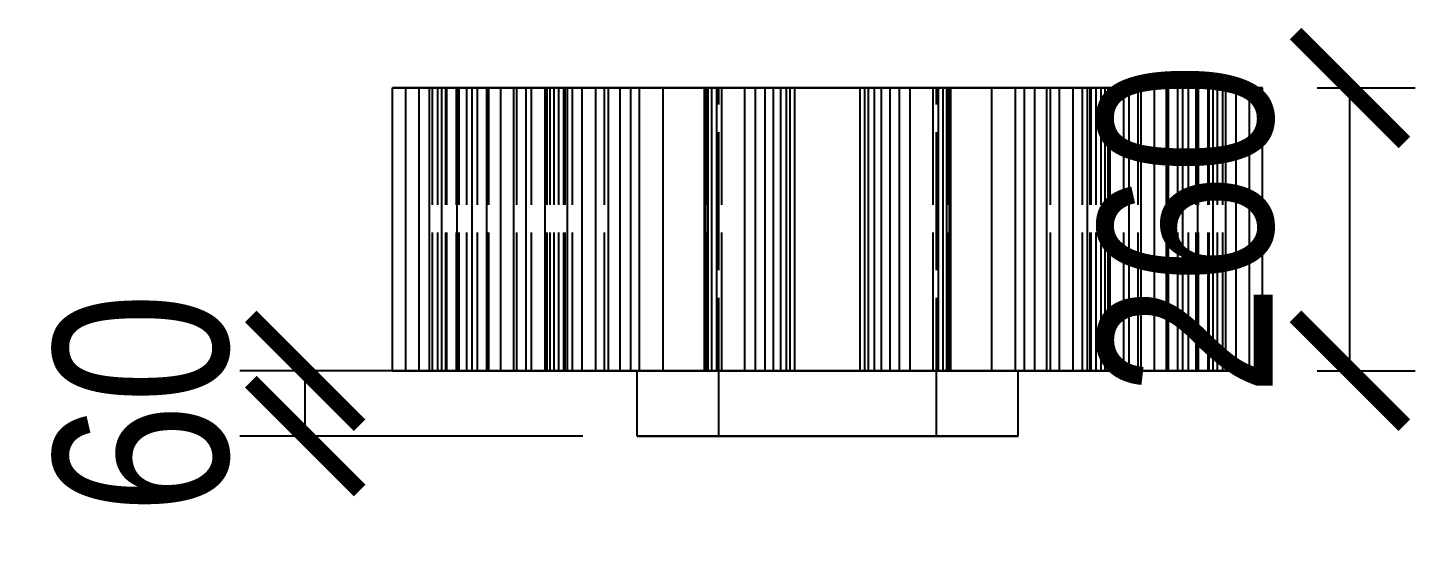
# Model space of a CAD drawing. Header units: millimetres. Extents: x -7.3 to 92.3, y -26.2 to 29.7.
# Drawn here: x -7.35 to 5.4, y 25.02 to 29.68 of the extents above; entities that cross this region are included whole.
import ezdxf

# ---------------------------------------------------------------- set-up
doc = ezdxf.new("R2010")
doc.units = ezdxf.units.MM
doc.linetypes.add('DASHED', pattern=[1.524, 1.27, -0.254])
for name, color, linetype in [('DIMS', 3, 'CONTINUOUS'), ('HIDDEN', 8, 'DASHED'), ('VISIBLE', 7, 'CONTINUOUS')]:
    doc.layers.add(name, color=color, linetype=linetype)
doc.styles.add('OpenSansCondensed-Light', font='OpenSansCondensed-Light.ttf')
doc.dimstyles.new('EZDXF', dxfattribs={"dimtxt": 0.25, "dimasz": 0.175, "dimexe": 0.375, "dimexo": 0.125, "dimgap": 0.1, "dimtad": 1, "dimlfac": 100, "dimzin": 12, "dimdsep": 46, "dimtxsty": 'OpenSansCondensed-Light', "dimblk": 'ARCHTICK', "dimcen": 2.5, "dimazin": 3, "dimtfac": 0.5, "dimtmove": 2, "dimatfit": 3})

# ---------------------------------------------------------------- blocks, each defined once
blk = doc.blocks.new('_ARCHTICK')
at = {"color": 0, "linetype": 'BYBLOCK', "const_width": 0.15}
blk.add_lwpolyline([(-0.5, -0.5), (0.5, 0.5)], dxfattribs=at)

msp = doc.modelspace()

# ---------------------------------------------------------------- linework, layer by layer
at = {"layer": 'HIDDEN'}
for points in [[(-3.99779, 29.12713), (-3.87602, 29.12713)], [(-3.99779, 26.52713), (-3.99779, 29.12713)], [(-3.87602, 29.12713), (-3.75338, 29.12713)], [(-3.87602, 26.52713), (-3.87602, 29.12713)], [(-3.75338, 29.12713), (-3.63037, 29.12713)], [(-3.75338, 26.52713), (-3.75338, 29.12713)], [(-3.65955, 29.12713), (-3.54422, 29.12713)], [(-3.58151, 29.12713), (-3.65955, 29.12713)], [(-3.65955, 29.12713), (-3.58151, 29.12713)], [(-3.63037, 29.12713), (-3.65955, 29.12713)], [(-3.65955, 26.52713), (-3.65955, 29.12713)], [(-3.63037, 29.12713), (-3.50752, 29.12713)], [(-3.50752, 29.12713), (-3.63037, 29.12713)], [(-3.63037, 26.52713), (-3.63037, 29.12713)], [(-3.63037, 26.52713), (-3.63037, 29.12713)], [(-3.49819, 29.12713), (-3.58151, 29.12713)], [(-3.58151, 29.12713), (-3.49819, 29.12713)], [(-3.58151, 26.52713), (-3.58151, 29.12713)], [(-3.58151, 26.52713), (-3.58151, 29.12713)], [(-3.54422, 29.12713), (-3.40284, 29.12713)], [(-3.54422, 26.52713), (-3.54422, 29.12713)], [(-3.50752, 29.12713), (-3.38547, 29.12713)], [(-3.38547, 29.12713), (-3.50752, 29.12713)], [(-3.50752, 26.52713), (-3.50752, 29.12713)], [(-3.50752, 26.52713), (-3.50752, 29.12713)], [(-3.40978, 29.12713), (-3.49819, 29.12713)], [(-3.49819, 29.12713), (-3.40978, 29.12713)], [(-3.49819, 26.52713), (-3.49819, 29.12713)], [(-3.49819, 26.52713), (-3.49819, 29.12713)], [(-3.31638, 29.12713), (-3.40978, 29.12713)], [(-3.40978, 29.12713), (-3.31638, 29.12713)], [(-3.40978, 26.52713), (-3.40978, 29.12713)], [(-3.40978, 26.52713), (-3.40978, 29.12713)], [(-3.40284, 29.12713), (-3.26518, 29.12713)], [(-3.40284, 26.52713), (-3.40284, 29.12713)], [(-3.38547, 29.12713), (-3.26529, 29.12713)], [(-3.26529, 29.12713), (-3.38547, 29.12713)], [(-3.38547, 26.52713), (-3.38547, 29.12713)], [(-3.38547, 26.52713), (-3.38547, 29.12713)], [(-3.21781, 29.12713), (-3.31638, 29.12713)], [(-3.31638, 29.12713), (-3.21781, 29.12713)], [(-3.31638, 26.52713), (-3.31638, 29.12713)], [(-3.31638, 26.52713), (-3.31638, 29.12713)], [(-3.26529, 29.12713), (-2.85434, 29.12713)], [(-2.85434, 29.12713), (-3.26529, 29.12713)], [(-3.26529, 26.52713), (-3.26529, 29.12713)], [(-3.26529, 26.52713), (-3.26529, 29.12713)], [(-3.26518, 29.12713), (-3.13192, 29.12713)], [(-3.26518, 26.52713), (-3.26518, 29.12713)], [(-3.1127, 29.12713), (-3.21781, 29.12713)], [(-3.21781, 29.12713), (-3.1127, 29.12713)], [(-3.21781, 26.52713), (-3.21781, 29.12713)], [(-3.21781, 26.52713), (-3.21781, 29.12713)], [(-3.13192, 29.12713), (-3.00396, 29.12713)], [(-3.13192, 26.52713), (-3.13192, 29.12713)], [(-2.72095, 29.12713), (-3.1127, 29.12713)], [(-3.1127, 29.12713), (-2.72095, 29.12713)], [(-3.1127, 26.52713), (-3.1127, 29.12713)], [(-3.1127, 26.52713), (-3.1127, 29.12713)], [(-3.00396, 29.12713), (-2.88259, 29.12713)], [(-3.00396, 26.52713), (-3.00396, 29.12713)], [(-2.88259, 29.12713), (-2.77115, 29.12713)], [(-2.88259, 26.52713), (-2.88259, 29.12713)], [(-2.85434, 29.12713), (-2.72095, 29.12713)], [(-2.72095, 29.12713), (-2.85434, 29.12713)], [(-2.85434, 26.52713), (-2.85434, 29.12713)], [(-2.85434, 26.52713), (-2.85434, 29.12713)], [(-2.77115, 29.12713), (-2.42239, 29.12713)], [(-2.77115, 26.52713), (-2.77115, 29.12713)], [(-2.72095, 26.52713), (-2.72095, 29.12713)], [(-2.72095, 26.52713), (-2.72095, 29.12713)], [(-2.59649, 29.12713), (-2.38868, 29.12713)], [(-2.57764, 29.12713), (-2.59649, 29.12713)], [(-2.59649, 29.12713), (-2.57764, 29.12713)], [(-2.42239, 29.12713), (-2.59649, 29.12713)], [(-2.59649, 26.52713), (-2.59649, 29.12713)], [(-2.55013, 29.12713), (-2.57764, 29.12713)], [(-2.57764, 29.12713), (-2.55013, 29.12713)], [(-2.57764, 26.52713), (-2.57764, 29.12713)], [(-2.57764, 26.52713), (-2.57764, 29.12713)], [(-2.51383, 29.12713), (-2.55013, 29.12713)], [(-2.55013, 29.12713), (-2.51383, 29.12713)], [(-2.55013, 26.52713), (-2.55013, 29.12713)], [(-2.55013, 26.52713), (-2.55013, 29.12713)], [(-2.46838, 29.12713), (-2.51383, 29.12713)], [(-2.51383, 29.12713), (-2.46838, 29.12713)], [(-2.51383, 26.52713), (-2.51383, 29.12713)], [(-2.51383, 26.52713), (-2.51383, 29.12713)], [(-2.41283, 29.12713), (-2.46838, 29.12713)], [(-2.46838, 29.12713), (-2.41283, 29.12713)], [(-2.46838, 26.52713), (-2.46838, 29.12713)], [(-2.46838, 26.52713), (-2.46838, 29.12713)], [(-2.42239, 29.12713), (-2.04865, 29.12713)], [(-2.04865, 29.12713), (-2.42239, 29.12713)], [(-2.42239, 26.52713), (-2.42239, 29.12713)], [(-2.42239, 26.52713), (-2.42239, 29.12713)], [(-2.3436, 29.12713), (-2.41283, 29.12713)], [(-2.41283, 29.12713), (-2.3436, 29.12713)], [(-2.41283, 26.52713), (-2.41283, 29.12713)], [(-2.41283, 26.52713), (-2.41283, 29.12713)], [(-2.38868, 29.12713), (-2.25568, 29.12713)], [(-2.38868, 26.52713), (-2.38868, 29.12713)], [(-2.04865, 29.12713), (-2.3436, 29.12713)], [(-2.3436, 29.12713), (-2.04865, 29.12713)], [(-2.3436, 26.52713), (-2.3436, 29.12713)], [(-2.3436, 26.52713), (-2.3436, 29.12713)], [(-2.25568, 29.12713), (-2.13026, 29.12713)], [(-2.25568, 26.52713), (-2.25568, 29.12713)], [(-2.13026, 29.12713), (-2.01316, 29.12713)], [(-2.13026, 26.52713), (-2.13026, 29.12713)], [(-2.04865, 26.52713), (-2.04865, 29.12713)], [(-2.04865, 26.52713), (-2.04865, 29.12713)], [(-2.01316, 29.12713), (-1.90543, 29.12713)], [(-2.01316, 26.52713), (-2.01316, 29.12713)], [(-1.90543, 29.12713), (-1.80878, 29.12713)], [(-1.90543, 26.52713), (-1.90543, 29.12713)], [(-1.80878, 29.12713), (-1.72815, 29.12713)], [(-1.80878, 26.52713), (-1.80878, 29.12713)], [(-1.72815, 29.12713), (-1.51065, 29.12713)], [(-1.72815, 26.52713), (-1.72815, 29.12713)], [(-1.51065, 29.12713), (-0.97059, 29.12713)], [(-1.51065, 26.52713), (-1.51065, 29.12713)], [(-1.13149, 29.12713), (-1.12, 29.12713)], [(-1.12995, 29.12713), (-1.13149, 29.12713)], [(-1.13149, 29.12713), (-1.12995, 29.12713)], [(-0.97059, 29.12713), (-1.13149, 29.12713)], [(-1.13149, 26.52713), (-1.13149, 29.12713)], [(-1.11032, 29.12713), (-1.12995, 29.12713)], [(-1.12995, 29.12713), (-1.11032, 29.12713)], [(-1.12995, 26.52713), (-1.12995, 29.12713)], [(-1.12995, 26.52713), (-1.12995, 29.12713)], [(-1.12, 29.12713), (-1.09699, 29.12713)], [(-1.12, 26.52713), (-1.12, 29.12713)], [(-0.97059, 29.12713), (-1.11032, 29.12713)], [(-1.11032, 29.12713), (-0.97059, 29.12713)], [(-1.11032, 26.52713), (-1.11032, 29.12713)], [(-1.11032, 26.52713), (-1.11032, 29.12713)], [(-1.09699, 29.12713), (-1.06323, 29.12713)], [(-1.09699, 26.52713), (-1.09699, 29.12713)], [(-1.06323, 29.12713), (-1.01916, 29.12713)], [(-1.06323, 26.52713), (-1.06323, 29.12713)], [(-1.01916, 29.12713), (-0.76003, 29.12713)], [(-1.01916, 26.52713), (-1.01916, 29.12713)], [(1, 29.12713), (0.96825, 29.12713), (0.93651, 29.12713), (0.90476, 29.12713), (0.87302, 29.12713), (0.84127, 29.12713), (0.80952, 29.12713), (0.77778, 29.12713), (0.74603, 29.12713), (0.71429, 29.12713), (0.68254, 29.12713), (0.65079, 29.12713), (0.61905, 29.12713), (0.5873, 29.12713), (0.55556, 29.12713), (0.52381, 29.12713), (0.49206, 29.12713), (0.46032, 29.12713), (0.42857, 29.12713), (0.39683, 29.12713), (0.36508, 29.12713), (0.33333, 29.12713), (0.30159, 29.12713), (0.26984, 29.12713), (0.2381, 29.12713), (0.20635, 29.12713), (0.1746, 29.12713), (0.14286, 29.12713), (0.11111, 29.12713), (0.07937, 29.12713), (0.04762, 29.12713), (0.01587, 29.12713), (-0.01587, 29.12713), (-0.04762, 29.12713), (-0.07937, 29.12713), (-0.11111, 29.12713), (-0.14286, 29.12713), (-0.1746, 29.12713), (-0.20635, 29.12713), (-0.2381, 29.12713), (-0.26984, 29.12713), (-0.30159, 29.12713), (-0.33333, 29.12713), (-0.36508, 29.12713), (-0.39683, 29.12713), (-0.42857, 29.12713), (-0.46032, 29.12713), (-0.49206, 29.12713), (-0.52381, 29.12713), (-0.55556, 29.12713), (-0.5873, 29.12713), (-0.61905, 29.12713), (-0.65079, 29.12713), (-0.68254, 29.12713), (-0.71429, 29.12713), (-0.74603, 29.12713), (-0.77778, 29.12713), (-0.80952, 29.12713), (-0.84127, 29.12713), (-0.87302, 29.12713), (-0.90476, 29.12713), (-0.93651, 29.12713), (-0.96825, 29.12713), (-1, 29.12713)], [(-1, 29.12713), (-0.96825, 29.12713), (-0.93651, 29.12713), (-0.90476, 29.12713), (-0.87302, 29.12713), (-0.84127, 29.12713), (-0.80952, 29.12713), (-0.77778, 29.12713), (-0.74603, 29.12713), (-0.71429, 29.12713), (-0.68254, 29.12713), (-0.65079, 29.12713), (-0.61905, 29.12713), (-0.5873, 29.12713), (-0.55556, 29.12713), (-0.52381, 29.12713), (-0.49206, 29.12713), (-0.46032, 29.12713), (-0.42857, 29.12713), (-0.39683, 29.12713), (-0.36508, 29.12713), (-0.33333, 29.12713), (-0.30159, 29.12713), (-0.26984, 29.12713), (-0.2381, 29.12713), (-0.20635, 29.12713), (-0.1746, 29.12713), (-0.14286, 29.12713), (-0.11111, 29.12713), (-0.07937, 29.12713), (-0.04762, 29.12713), (-0.01587, 29.12713), (0.01587, 29.12713), (0.04762, 29.12713), (0.07937, 29.12713), (0.11111, 29.12713), (0.14286, 29.12713), (0.1746, 29.12713), (0.20635, 29.12713), (0.2381, 29.12713), (0.26984, 29.12713), (0.30159, 29.12713), (0.33333, 29.12713), (0.36508, 29.12713), (0.39683, 29.12713), (0.42857, 29.12713), (0.46032, 29.12713), (0.49206, 29.12713), (0.52381, 29.12713), (0.55556, 29.12713), (0.5873, 29.12713), (0.61905, 29.12713), (0.65079, 29.12713), (0.68254, 29.12713), (0.71429, 29.12713), (0.74603, 29.12713), (0.77778, 29.12713), (0.80952, 29.12713), (0.84127, 29.12713), (0.87302, 29.12713), (0.90476, 29.12713), (0.93651, 29.12713), (0.96825, 29.12713), (1, 29.12713)], [(-1, 25.92713), (-1, 29.12713)], [(-0.97059, 26.52713), (-0.97059, 29.12713)], [(-0.97059, 26.52713), (-0.97059, 29.12713)], [(-0.76003, 29.12713), (-0.66176, 29.12713)], [(-0.76003, 26.52713), (-0.76003, 29.12713)], [(-0.66176, 29.12713), (-0.57342, 29.12713)], [(-0.66176, 26.52713), (-0.66176, 29.12713)], [(-0.57342, 29.12713), (-0.49567, 29.12713)], [(-0.57342, 26.52713), (-0.57342, 29.12713)], [(-0.49567, 29.12713), (-0.4295, 29.12713)], [(-0.49567, 26.52713), (-0.49567, 29.12713)], [(-0.4295, 29.12713), (-0.37672, 29.12713)], [(-0.4295, 26.52713), (-0.4295, 29.12713)], [(-0.37672, 29.12713), (-0.34287, 29.12713)], [(-0.37672, 26.52713), (-0.37672, 29.12713)], [(-0.34287, 29.12713), (-0.29971, 29.12713)], [(-0.34287, 26.52713), (-0.34287, 29.12713)], [(-0.29971, 29.12713), (0.29971, 29.12713)], [(-0.29971, 26.52713), (-0.29971, 29.12713)], [(0.29971, 29.12713), (0.34287, 29.12713)], [(0.29971, 26.52713), (0.29971, 29.12713)], [(0.34287, 29.12713), (0.37672, 29.12713)], [(0.34287, 26.52713), (0.34287, 29.12713)], [(0.37672, 29.12713), (0.4295, 29.12713)], [(0.37672, 26.52713), (0.37672, 29.12713)], [(0.4295, 29.12713), (0.49567, 29.12713)], [(0.4295, 26.52713), (0.4295, 29.12713)], [(0.49567, 29.12713), (0.57342, 29.12713)], [(0.49567, 26.52713), (0.49567, 29.12713)], [(0.57342, 29.12713), (0.66176, 29.12713)], [(0.57342, 26.52713), (0.57342, 29.12713)], [(0.66176, 29.12713), (0.76003, 29.12713)], [(0.66176, 26.52713), (0.66176, 29.12713)], [(0.76003, 29.12713), (1.01916, 29.12713)], [(0.76003, 26.52713), (0.76003, 29.12713)], [(0.97059, 29.12713), (1.51065, 29.12713)], [(1.11032, 29.12713), (0.97059, 29.12713)], [(1.13149, 29.12713), (0.97059, 29.12713)], [(0.97059, 29.12713), (1.11032, 29.12713)], [(0.97059, 26.52713), (0.97059, 29.12713)], [(0.97059, 26.52713), (0.97059, 29.12713)], [(1, 25.92713), (1, 29.12713)], [(1.01916, 29.12713), (1.06323, 29.12713)], [(1.01916, 26.52713), (1.01916, 29.12713)], [(1.06323, 29.12713), (1.09699, 29.12713)], [(1.06323, 26.52713), (1.06323, 29.12713)], [(1.09699, 29.12713), (1.12, 29.12713)], [(1.09699, 26.52713), (1.09699, 29.12713)], [(1.12995, 29.12713), (1.11032, 29.12713)], [(1.11032, 29.12713), (1.12995, 29.12713)], [(1.11032, 26.52713), (1.11032, 29.12713)], [(1.11032, 26.52713), (1.11032, 29.12713)], [(1.12, 29.12713), (1.13149, 29.12713)], [(1.12, 26.52713), (1.12, 29.12713)], [(1.13149, 29.12713), (1.12995, 29.12713)], [(1.12995, 29.12713), (1.13149, 29.12713)], [(1.12995, 26.52713), (1.12995, 29.12713)], [(1.12995, 26.52713), (1.12995, 29.12713)], [(1.13149, 26.52713), (1.13149, 29.12713)], [(1.51065, 29.12713), (1.72815, 29.12713)], [(1.51065, 26.52713), (1.51065, 29.12713)], [(1.72815, 29.12713), (1.80878, 29.12713)], [(1.72815, 26.52713), (1.72815, 29.12713)], [(1.80878, 29.12713), (1.90543, 29.12713)], [(1.80878, 26.52713), (1.80878, 29.12713)], [(1.90543, 29.12713), (2.01316, 29.12713)], [(1.90543, 26.52713), (1.90543, 29.12713)], [(2.01316, 29.12713), (2.13026, 29.12713)], [(2.01316, 26.52713), (2.01316, 29.12713)], [(2.04865, 29.12713), (2.42239, 29.12713)], [(2.3436, 29.12713), (2.04865, 29.12713)], [(2.42239, 29.12713), (2.04865, 29.12713)], [(2.04865, 29.12713), (2.3436, 29.12713)], [(2.04865, 26.52713), (2.04865, 29.12713)], [(2.04865, 26.52713), (2.04865, 29.12713)], [(2.13026, 29.12713), (2.25568, 29.12713)], [(2.13026, 26.52713), (2.13026, 29.12713)], [(2.25568, 29.12713), (2.38868, 29.12713)], [(2.25568, 26.52713), (2.25568, 29.12713)], [(2.41283, 29.12713), (2.3436, 29.12713)], [(2.3436, 29.12713), (2.41283, 29.12713)], [(2.3436, 26.52713), (2.3436, 29.12713)], [(2.3436, 26.52713), (2.3436, 29.12713)], [(2.38868, 29.12713), (2.59649, 29.12713)], [(2.38868, 26.52713), (2.38868, 29.12713)], [(2.46838, 29.12713), (2.41283, 29.12713)], [(2.41283, 29.12713), (2.46838, 29.12713)], [(2.41283, 26.52713), (2.41283, 29.12713)], [(2.41283, 26.52713), (2.41283, 29.12713)], [(2.42239, 29.12713), (2.77115, 29.12713)], [(2.59649, 29.12713), (2.42239, 29.12713)], [(2.42239, 26.52713), (2.42239, 29.12713)], [(2.42239, 26.52713), (2.42239, 29.12713)], [(2.51383, 29.12713), (2.46838, 29.12713)], [(2.46838, 29.12713), (2.51383, 29.12713)], [(2.46838, 26.52713), (2.46838, 29.12713)], [(2.46838, 26.52713), (2.46838, 29.12713)], [(2.55013, 29.12713), (2.51383, 29.12713)], [(2.51383, 29.12713), (2.55013, 29.12713)], [(2.51383, 26.52713), (2.51383, 29.12713)], [(2.51383, 26.52713), (2.51383, 29.12713)], [(2.57764, 29.12713), (2.55013, 29.12713)], [(2.55013, 29.12713), (2.57764, 29.12713)], [(2.55013, 26.52713), (2.55013, 29.12713)], [(2.55013, 26.52713), (2.55013, 29.12713)], [(2.59649, 29.12713), (2.57764, 29.12713)], [(2.57764, 29.12713), (2.59649, 29.12713)], [(2.57764, 26.52713), (2.57764, 29.12713)], [(2.57764, 26.52713), (2.57764, 29.12713)], [(2.59649, 26.52713), (2.59649, 29.12713)], [(2.72095, 26.52713), (2.72095, 29.12713)], [(2.72095, 29.12713), (2.85434, 29.12713)], [(3.1127, 29.12713), (2.72095, 29.12713)], [(2.85434, 29.12713), (2.72095, 29.12713)], [(2.72095, 29.12713), (3.1127, 29.12713)], [(2.72095, 26.52713), (2.72095, 29.12713)], [(2.77115, 29.12713), (2.88259, 29.12713)], [(2.77115, 26.52713), (2.77115, 29.12713)], [(2.85434, 26.52713), (2.85434, 29.12713)], [(2.85434, 29.12713), (3.26529, 29.12713)], [(3.26529, 29.12713), (2.85434, 29.12713)], [(2.85434, 26.52713), (2.85434, 29.12713)], [(2.88259, 29.12713), (3.00396, 29.12713)], [(2.88259, 26.52713), (2.88259, 29.12713)], [(3.00396, 29.12713), (3.13192, 29.12713)], [(3.00396, 26.52713), (3.00396, 29.12713)], [(3.21781, 29.12713), (3.1127, 29.12713)], [(3.1127, 29.12713), (3.21781, 29.12713)], [(3.1127, 26.52713), (3.1127, 29.12713)], [(3.1127, 26.52713), (3.1127, 29.12713)], [(3.13192, 29.12713), (3.26518, 29.12713)], [(3.13192, 26.52713), (3.13192, 29.12713)], [(3.31638, 29.12713), (3.21781, 29.12713)], [(3.21781, 29.12713), (3.31638, 29.12713)], [(3.21781, 26.52713), (3.21781, 29.12713)], [(3.21781, 26.52713), (3.21781, 29.12713)], [(3.26518, 29.12713), (3.40284, 29.12713)], [(3.26518, 26.52713), (3.26518, 29.12713)], [(3.26529, 26.52713), (3.26529, 29.12713)], [(3.26529, 29.12713), (3.38547, 29.12713)], [(3.38547, 29.12713), (3.26529, 29.12713)], [(3.26529, 26.52713), (3.26529, 29.12713)], [(3.40978, 29.12713), (3.31638, 29.12713)], [(3.31638, 29.12713), (3.40978, 29.12713)], [(3.31638, 26.52713), (3.31638, 29.12713)], [(3.31638, 26.52713), (3.31638, 29.12713)], [(3.38547, 26.52713), (3.38547, 29.12713)], [(3.38547, 29.12713), (3.50752, 29.12713)], [(3.50752, 29.12713), (3.38547, 29.12713)], [(3.38547, 26.52713), (3.38547, 29.12713)], [(3.40284, 29.12713), (3.54422, 29.12713)], [(3.40284, 26.52713), (3.40284, 29.12713)], [(3.49819, 29.12713), (3.40978, 29.12713)], [(3.40978, 29.12713), (3.49819, 29.12713)], [(3.40978, 26.52713), (3.40978, 29.12713)], [(3.40978, 26.52713), (3.40978, 29.12713)], [(3.58151, 29.12713), (3.49819, 29.12713)], [(3.49819, 29.12713), (3.58151, 29.12713)], [(3.49819, 26.52713), (3.49819, 29.12713)], [(3.49819, 26.52713), (3.49819, 29.12713)], [(3.50752, 29.12713), (3.63037, 29.12713)], [(3.63037, 29.12713), (3.50752, 29.12713)], [(3.50752, 26.52713), (3.50752, 29.12713)], [(3.50752, 26.52713), (3.50752, 29.12713)], [(3.54422, 29.12713), (3.65955, 29.12713)], [(3.54422, 26.52713), (3.54422, 29.12713)], [(3.65955, 29.12713), (3.58151, 29.12713)], [(3.58151, 29.12713), (3.65955, 29.12713)], [(3.58151, 26.52713), (3.58151, 29.12713)], [(3.58151, 26.52713), (3.58151, 29.12713)], [(3.63037, 29.12713), (3.75338, 29.12713)], [(3.65955, 29.12713), (3.63037, 29.12713)], [(3.63037, 26.52713), (3.63037, 29.12713)], [(3.63037, 26.52713), (3.63037, 29.12713)], [(3.65955, 26.52713), (3.65955, 29.12713)], [(3.75338, 29.12713), (3.87602, 29.12713)], [(3.75338, 26.52713), (3.75338, 29.12713)], [(3.87602, 29.12713), (3.99779, 29.12713)], [(3.87602, 26.52713), (3.87602, 29.12713)], [(3.99779, 26.52713), (3.99779, 29.12713)], [(-3.99779, 26.52713), (-3.87602, 26.52713)], [(-3.87602, 26.52713), (-3.75338, 26.52713)], [(-3.75338, 26.52713), (-3.63037, 26.52713)], [(-3.65955, 26.52713), (-3.54422, 26.52713)], [(-3.58151, 26.52713), (-3.65955, 26.52713)], [(-3.65955, 26.52713), (-3.58151, 26.52713)], [(-3.63037, 26.52713), (-3.65955, 26.52713)], [(-3.63037, 26.52713), (-3.50752, 26.52713)], [(-3.50752, 26.52713), (-3.63037, 26.52713)], [(-3.49819, 26.52713), (-3.58151, 26.52713)], [(-3.58151, 26.52713), (-3.49819, 26.52713)], [(-3.54422, 26.52713), (-3.40284, 26.52713)], [(-3.50752, 26.52713), (-3.38547, 26.52713)], [(-3.38547, 26.52713), (-3.50752, 26.52713)], [(-3.40978, 26.52713), (-3.49819, 26.52713)], [(-3.49819, 26.52713), (-3.40978, 26.52713)], [(-3.31638, 26.52713), (-3.40978, 26.52713)], [(-3.40978, 26.52713), (-3.31638, 26.52713)], [(-3.40284, 26.52713), (-3.26518, 26.52713)], [(-3.38547, 26.52713), (-3.26529, 26.52713)], [(-3.26529, 26.52713), (-3.38547, 26.52713)], [(-3.21781, 26.52713), (-3.31638, 26.52713)], [(-3.31638, 26.52713), (-3.21781, 26.52713)], [(-3.26529, 26.52713), (-2.85434, 26.52713)], [(-2.85434, 26.52713), (-3.26529, 26.52713)], [(-3.26518, 26.52713), (-3.13192, 26.52713)], [(-3.1127, 26.52713), (-3.21781, 26.52713)], [(-3.21781, 26.52713), (-3.1127, 26.52713)], [(-3.13192, 26.52713), (-3.00396, 26.52713)], [(-2.72095, 26.52713), (-3.1127, 26.52713)], [(-3.1127, 26.52713), (-2.72095, 26.52713)], [(-3.00396, 26.52713), (-2.88259, 26.52713)], [(-2.88259, 26.52713), (-2.77115, 26.52713)], [(-2.85434, 26.52713), (-2.72095, 26.52713)], [(-2.72095, 26.52713), (-2.85434, 26.52713)], [(-2.77115, 26.52713), (-2.42239, 26.52713)], [(-2.59649, 26.52713), (-2.38868, 26.52713)], [(-2.57764, 26.52713), (-2.59649, 26.52713)], [(-2.59649, 26.52713), (-2.57764, 26.52713)], [(-2.42239, 26.52713), (-2.59649, 26.52713)], [(-2.55013, 26.52713), (-2.57764, 26.52713)], [(-2.57764, 26.52713), (-2.55013, 26.52713)], [(-2.51383, 26.52713), (-2.55013, 26.52713)], [(-2.55013, 26.52713), (-2.51383, 26.52713)], [(-2.46838, 26.52713), (-2.51383, 26.52713)], [(-2.51383, 26.52713), (-2.46838, 26.52713)], [(-2.41283, 26.52713), (-2.46838, 26.52713)], [(-2.46838, 26.52713), (-2.41283, 26.52713)], [(-2.42239, 26.52713), (-2.04865, 26.52713)], [(-2.04865, 26.52713), (-2.42239, 26.52713)], [(-2.3436, 26.52713), (-2.41283, 26.52713)], [(-2.41283, 26.52713), (-2.3436, 26.52713)], [(-2.38868, 26.52713), (-2.25568, 26.52713)], [(-2.04865, 26.52713), (-2.3436, 26.52713)], [(-2.3436, 26.52713), (-2.04865, 26.52713)], [(-2.25568, 26.52713), (-2.13026, 26.52713)], [(-2.13026, 26.52713), (-2.01316, 26.52713)], [(-2.01316, 26.52713), (-1.90543, 26.52713)], [(-1.90543, 26.52713), (-1.80878, 26.52713)], [(-1.80878, 26.52713), (-1.72815, 26.52713)], [(1.75, 26.52713), (1.69444, 26.52713), (1.63889, 26.52713), (1.58333, 26.52713), (1.52778, 26.52713), (1.47222, 26.52713), (1.41667, 26.52713), (1.36111, 26.52713), (1.30556, 26.52713), (1.25, 26.52713), (1.19444, 26.52713), (1.13889, 26.52713), (1.08333, 26.52713), (1.02778, 26.52713), (0.97222, 26.52713), (0.91667, 26.52713), (0.86111, 26.52713), (0.80556, 26.52713), (0.75, 26.52713), (0.69444, 26.52713), (0.63889, 26.52713), (0.58333, 26.52713), (0.52778, 26.52713), (0.47222, 26.52713), (0.41667, 26.52713), (0.36111, 26.52713), (0.30556, 26.52713), (0.25, 26.52713), (0.19444, 26.52713), (0.13889, 26.52713), (0.08333, 26.52713), (0.02778, 26.52713), (-0.02778, 26.52713), (-0.08333, 26.52713), (-0.13889, 26.52713), (-0.19444, 26.52713), (-0.25, 26.52713), (-0.30556, 26.52713), (-0.36111, 26.52713), (-0.41667, 26.52713), (-0.47222, 26.52713), (-0.52778, 26.52713), (-0.58333, 26.52713), (-0.63889, 26.52713), (-0.69444, 26.52713), (-0.75, 26.52713), (-0.80556, 26.52713), (-0.86111, 26.52713), (-0.91667, 26.52713), (-0.97222, 26.52713), (-1.02778, 26.52713), (-1.08333, 26.52713), (-1.13889, 26.52713), (-1.19444, 26.52713), (-1.25, 26.52713), (-1.30556, 26.52713), (-1.36111, 26.52713), (-1.41667, 26.52713), (-1.47222, 26.52713), (-1.52778, 26.52713), (-1.58333, 26.52713), (-1.63889, 26.52713), (-1.69444, 26.52713), (-1.75, 26.52713)], [(-1.75, 26.52713), (-1.69444, 26.52713), (-1.63889, 26.52713), (-1.58333, 26.52713), (-1.52778, 26.52713), (-1.47222, 26.52713), (-1.41667, 26.52713), (-1.36111, 26.52713), (-1.30556, 26.52713), (-1.25, 26.52713), (-1.19444, 26.52713), (-1.13889, 26.52713), (-1.08333, 26.52713), (-1.02778, 26.52713), (-0.97222, 26.52713), (-0.91667, 26.52713), (-0.86111, 26.52713), (-0.80556, 26.52713), (-0.75, 26.52713), (-0.69444, 26.52713), (-0.63889, 26.52713), (-0.58333, 26.52713), (-0.52778, 26.52713), (-0.47222, 26.52713), (-0.41667, 26.52713), (-0.36111, 26.52713), (-0.30556, 26.52713), (-0.25, 26.52713), (-0.19444, 26.52713), (-0.13889, 26.52713), (-0.08333, 26.52713), (-0.02778, 26.52713), (0.02778, 26.52713), (0.08333, 26.52713), (0.13889, 26.52713), (0.19444, 26.52713), (0.25, 26.52713), (0.30556, 26.52713), (0.36111, 26.52713), (0.41667, 26.52713), (0.47222, 26.52713), (0.52778, 26.52713), (0.58333, 26.52713), (0.63889, 26.52713), (0.69444, 26.52713), (0.75, 26.52713), (0.80556, 26.52713), (0.86111, 26.52713), (0.91667, 26.52713), (0.97222, 26.52713), (1.02778, 26.52713), (1.08333, 26.52713), (1.13889, 26.52713), (1.19444, 26.52713), (1.25, 26.52713), (1.30556, 26.52713), (1.36111, 26.52713), (1.41667, 26.52713), (1.47222, 26.52713), (1.52778, 26.52713), (1.58333, 26.52713), (1.63889, 26.52713), (1.69444, 26.52713), (1.75, 26.52713)], [(-1.72815, 26.52713), (-1.51065, 26.52713)], [(-1.51065, 26.52713), (-0.97059, 26.52713)], [(-1.13149, 26.52713), (-1.12, 26.52713)], [(-1.12995, 26.52713), (-1.13149, 26.52713)], [(-1.13149, 26.52713), (-1.12995, 26.52713)], [(-0.97059, 26.52713), (-1.13149, 26.52713)], [(-1.11032, 26.52713), (-1.12995, 26.52713)], [(-1.12995, 26.52713), (-1.11032, 26.52713)], [(-1.12, 26.52713), (-1.09699, 26.52713)], [(-0.97059, 26.52713), (-1.11032, 26.52713)], [(-1.11032, 26.52713), (-0.97059, 26.52713)], [(-1.09699, 26.52713), (-1.06323, 26.52713)], [(-1.06323, 26.52713), (-1.01916, 26.52713)], [(-1.01916, 26.52713), (-0.76003, 26.52713)], [(-0.76003, 26.52713), (-0.66176, 26.52713)], [(-0.66176, 26.52713), (-0.57342, 26.52713)], [(-0.57342, 26.52713), (-0.49567, 26.52713)], [(-0.49567, 26.52713), (-0.4295, 26.52713)], [(-0.4295, 26.52713), (-0.37672, 26.52713)], [(-0.37672, 26.52713), (-0.34287, 26.52713)], [(-0.34287, 26.52713), (-0.29971, 26.52713)], [(-0.29971, 26.52713), (0.29971, 26.52713)], [(0.29971, 26.52713), (0.34287, 26.52713)], [(0.34287, 26.52713), (0.37672, 26.52713)], [(0.37672, 26.52713), (0.4295, 26.52713)], [(0.4295, 26.52713), (0.49567, 26.52713)], [(0.49567, 26.52713), (0.57342, 26.52713)], [(0.57342, 26.52713), (0.66176, 26.52713)], [(0.66176, 26.52713), (0.76003, 26.52713)], [(0.76003, 26.52713), (1.01916, 26.52713)], [(0.97059, 26.52713), (1.51065, 26.52713)], [(1.11032, 26.52713), (0.97059, 26.52713)], [(1.13149, 26.52713), (0.97059, 26.52713)], [(0.97059, 26.52713), (1.11032, 26.52713)], [(1.01916, 26.52713), (1.06323, 26.52713)], [(1.06323, 26.52713), (1.09699, 26.52713)], [(1.09699, 26.52713), (1.12, 26.52713)], [(1.12995, 26.52713), (1.11032, 26.52713)], [(1.11032, 26.52713), (1.12995, 26.52713)], [(1.12, 26.52713), (1.13149, 26.52713)], [(1.13149, 26.52713), (1.12995, 26.52713)], [(1.12995, 26.52713), (1.13149, 26.52713)], [(1.51065, 26.52713), (1.72815, 26.52713)], [(1.72815, 26.52713), (1.80878, 26.52713)], [(1.80878, 26.52713), (1.90543, 26.52713)], [(1.90543, 26.52713), (2.01316, 26.52713)], [(2.01316, 26.52713), (2.13026, 26.52713)], [(2.04865, 26.52713), (2.42239, 26.52713)], [(2.3436, 26.52713), (2.04865, 26.52713)], [(2.42239, 26.52713), (2.04865, 26.52713)], [(2.04865, 26.52713), (2.3436, 26.52713)], [(2.13026, 26.52713), (2.25568, 26.52713)], [(2.25568, 26.52713), (2.38868, 26.52713)], [(2.41283, 26.52713), (2.3436, 26.52713)], [(2.3436, 26.52713), (2.41283, 26.52713)], [(2.38868, 26.52713), (2.59649, 26.52713)], [(2.46838, 26.52713), (2.41283, 26.52713)], [(2.41283, 26.52713), (2.46838, 26.52713)], [(2.42239, 26.52713), (2.77115, 26.52713)], [(2.59649, 26.52713), (2.42239, 26.52713)], [(2.51383, 26.52713), (2.46838, 26.52713)], [(2.46838, 26.52713), (2.51383, 26.52713)], [(2.55013, 26.52713), (2.51383, 26.52713)], [(2.51383, 26.52713), (2.55013, 26.52713)], [(2.57764, 26.52713), (2.55013, 26.52713)], [(2.55013, 26.52713), (2.57764, 26.52713)], [(2.59649, 26.52713), (2.57764, 26.52713)], [(2.57764, 26.52713), (2.59649, 26.52713)], [(2.72095, 26.52713), (2.85434, 26.52713)], [(3.1127, 26.52713), (2.72095, 26.52713)], [(2.85434, 26.52713), (2.72095, 26.52713)], [(2.72095, 26.52713), (3.1127, 26.52713)], [(2.77115, 26.52713), (2.88259, 26.52713)], [(2.85434, 26.52713), (3.26529, 26.52713)], [(3.26529, 26.52713), (2.85434, 26.52713)], [(2.88259, 26.52713), (3.00396, 26.52713)], [(3.00396, 26.52713), (3.13192, 26.52713)], [(3.21781, 26.52713), (3.1127, 26.52713)], [(3.1127, 26.52713), (3.21781, 26.52713)], [(3.13192, 26.52713), (3.26518, 26.52713)], [(3.31638, 26.52713), (3.21781, 26.52713)], [(3.21781, 26.52713), (3.31638, 26.52713)], [(3.26518, 26.52713), (3.40284, 26.52713)], [(3.26529, 26.52713), (3.38547, 26.52713)], [(3.38547, 26.52713), (3.26529, 26.52713)], [(3.40978, 26.52713), (3.31638, 26.52713)], [(3.31638, 26.52713), (3.40978, 26.52713)], [(3.38547, 26.52713), (3.50752, 26.52713)], [(3.50752, 26.52713), (3.38547, 26.52713)], [(3.40284, 26.52713), (3.54422, 26.52713)], [(3.49819, 26.52713), (3.40978, 26.52713)], [(3.40978, 26.52713), (3.49819, 26.52713)], [(3.58151, 26.52713), (3.49819, 26.52713)], [(3.49819, 26.52713), (3.58151, 26.52713)], [(3.50752, 26.52713), (3.63037, 26.52713)], [(3.63037, 26.52713), (3.50752, 26.52713)], [(3.54422, 26.52713), (3.65955, 26.52713)], [(3.65955, 26.52713), (3.58151, 26.52713)], [(3.58151, 26.52713), (3.65955, 26.52713)], [(3.63037, 26.52713), (3.75338, 26.52713)], [(3.65955, 26.52713), (3.63037, 26.52713)], [(3.75338, 26.52713), (3.87602, 26.52713)], [(3.87602, 26.52713), (3.99779, 26.52713)], [(-1.75, 25.92713), (-1.69444, 25.92713), (-1.63889, 25.92713), (-1.58333, 25.92713), (-1.52778, 25.92713), (-1.47222, 25.92713), (-1.41667, 25.92713), (-1.36111, 25.92713), (-1.30556, 25.92713), (-1.25, 25.92713), (-1.19444, 25.92713), (-1.13889, 25.92713), (-1.08333, 25.92713), (-1.02778, 25.92713), (-0.97222, 25.92713), (-0.91667, 25.92713), (-0.86111, 25.92713), (-0.80556, 25.92713), (-0.75, 25.92713), (-0.69444, 25.92713), (-0.63889, 25.92713), (-0.58333, 25.92713), (-0.52778, 25.92713), (-0.47222, 25.92713), (-0.41667, 25.92713), (-0.36111, 25.92713), (-0.30556, 25.92713), (-0.25, 25.92713), (-0.19444, 25.92713), (-0.13889, 25.92713), (-0.08333, 25.92713), (-0.02778, 25.92713), (0.02778, 25.92713), (0.08333, 25.92713), (0.13889, 25.92713), (0.19444, 25.92713), (0.25, 25.92713), (0.30556, 25.92713), (0.36111, 25.92713), (0.41667, 25.92713), (0.47222, 25.92713), (0.52778, 25.92713), (0.58333, 25.92713), (0.63889, 25.92713), (0.69444, 25.92713), (0.75, 25.92713), (0.80556, 25.92713), (0.86111, 25.92713), (0.91667, 25.92713), (0.97222, 25.92713), (1.02778, 25.92713), (1.08333, 25.92713), (1.13889, 25.92713), (1.19444, 25.92713), (1.25, 25.92713), (1.30556, 25.92713), (1.36111, 25.92713), (1.41667, 25.92713), (1.47222, 25.92713), (1.52778, 25.92713), (1.58333, 25.92713), (1.63889, 25.92713), (1.69444, 25.92713), (1.75, 25.92713)], [(1, 25.92713), (0.96825, 25.92713), (0.93651, 25.92713), (0.90476, 25.92713), (0.87302, 25.92713), (0.84127, 25.92713), (0.80952, 25.92713), (0.77778, 25.92713), (0.74603, 25.92713), (0.71429, 25.92713), (0.68254, 25.92713), (0.65079, 25.92713), (0.61905, 25.92713), (0.5873, 25.92713), (0.55556, 25.92713), (0.52381, 25.92713), (0.49206, 25.92713), (0.46032, 25.92713), (0.42857, 25.92713), (0.39683, 25.92713), (0.36508, 25.92713), (0.33333, 25.92713), (0.30159, 25.92713), (0.26984, 25.92713), (0.2381, 25.92713), (0.20635, 25.92713), (0.1746, 25.92713), (0.14286, 25.92713), (0.11111, 25.92713), (0.07937, 25.92713), (0.04762, 25.92713), (0.01587, 25.92713), (-0.01587, 25.92713), (-0.04762, 25.92713), (-0.07937, 25.92713), (-0.11111, 25.92713), (-0.14286, 25.92713), (-0.1746, 25.92713), (-0.20635, 25.92713), (-0.2381, 25.92713), (-0.26984, 25.92713), (-0.30159, 25.92713), (-0.33333, 25.92713), (-0.36508, 25.92713), (-0.39683, 25.92713), (-0.42857, 25.92713), (-0.46032, 25.92713), (-0.49206, 25.92713), (-0.52381, 25.92713), (-0.55556, 25.92713), (-0.5873, 25.92713), (-0.61905, 25.92713), (-0.65079, 25.92713), (-0.68254, 25.92713), (-0.71429, 25.92713), (-0.74603, 25.92713), (-0.77778, 25.92713), (-0.80952, 25.92713), (-0.84127, 25.92713), (-0.87302, 25.92713), (-0.90476, 25.92713), (-0.93651, 25.92713), (-0.96825, 25.92713), (-1, 25.92713)], [(-1, 25.92713), (-0.96825, 25.92713), (-0.93651, 25.92713), (-0.90476, 25.92713), (-0.87302, 25.92713), (-0.84127, 25.92713), (-0.80952, 25.92713), (-0.77778, 25.92713), (-0.74603, 25.92713), (-0.71429, 25.92713), (-0.68254, 25.92713), (-0.65079, 25.92713), (-0.61905, 25.92713), (-0.5873, 25.92713), (-0.55556, 25.92713), (-0.52381, 25.92713), (-0.49206, 25.92713), (-0.46032, 25.92713), (-0.42857, 25.92713), (-0.39683, 25.92713), (-0.36508, 25.92713), (-0.33333, 25.92713), (-0.30159, 25.92713), (-0.26984, 25.92713), (-0.2381, 25.92713), (-0.20635, 25.92713), (-0.1746, 25.92713), (-0.14286, 25.92713), (-0.11111, 25.92713), (-0.07937, 25.92713), (-0.04762, 25.92713), (-0.01587, 25.92713), (0.01587, 25.92713), (0.04762, 25.92713), (0.07937, 25.92713), (0.11111, 25.92713), (0.14286, 25.92713), (0.1746, 25.92713), (0.20635, 25.92713), (0.2381, 25.92713), (0.26984, 25.92713), (0.30159, 25.92713), (0.33333, 25.92713), (0.36508, 25.92713), (0.39683, 25.92713), (0.42857, 25.92713), (0.46032, 25.92713), (0.49206, 25.92713), (0.52381, 25.92713), (0.55556, 25.92713), (0.5873, 25.92713), (0.61905, 25.92713), (0.65079, 25.92713), (0.68254, 25.92713), (0.71429, 25.92713), (0.74603, 25.92713), (0.77778, 25.92713), (0.80952, 25.92713), (0.84127, 25.92713), (0.87302, 25.92713), (0.90476, 25.92713), (0.93651, 25.92713), (0.96825, 25.92713), (1, 25.92713)]]:
    msp.add_lwpolyline(points, dxfattribs=at)
at = {"layer": 'VISIBLE'}
for points in [[(-3.87602, 29.12713), (-3.99779, 29.12713)], [(-3.99779, 26.52713), (-3.99779, 29.12713)], [(-3.75338, 29.12713), (-3.87602, 29.12713)], [(-3.87602, 26.52713), (-3.87602, 29.12713)], [(-3.65955, 29.12713), (-3.75338, 29.12713)], [(-3.75338, 26.52713), (-3.75338, 29.12713)], [(-3.54422, 29.12713), (-3.65955, 29.12713)], [(-3.65955, 26.52713), (-3.65955, 29.12713)], [(-3.40284, 29.12713), (-3.54422, 29.12713)], [(-3.54422, 26.52713), (-3.54422, 29.12713)], [(-3.26518, 29.12713), (-3.40284, 29.12713)], [(-3.40284, 26.52713), (-3.40284, 29.12713)], [(-3.13192, 29.12713), (-3.26518, 29.12713)], [(-3.26518, 26.52713), (-3.26518, 29.12713)], [(-3.00396, 29.12713), (-3.13192, 29.12713)], [(-3.13192, 26.52713), (-3.13192, 29.12713)], [(-2.88259, 29.12713), (-3.00396, 29.12713)], [(-3.00396, 26.52713), (-3.00396, 29.12713)], [(-2.77115, 29.12713), (-2.88259, 29.12713)], [(-2.88259, 26.52713), (-2.88259, 29.12713)], [(-2.59649, 29.12713), (-2.77115, 29.12713)], [(-2.77115, 26.52713), (-2.77115, 29.12713)], [(-2.38868, 29.12713), (-2.59649, 29.12713)], [(-2.59649, 26.52713), (-2.59649, 29.12713)], [(-2.25568, 29.12713), (-2.38868, 29.12713)], [(-2.38868, 26.52713), (-2.38868, 29.12713)], [(-2.13026, 29.12713), (-2.25568, 29.12713)], [(-2.25568, 26.52713), (-2.25568, 29.12713)], [(-2.01316, 29.12713), (-2.13026, 29.12713)], [(-2.13026, 26.52713), (-2.13026, 29.12713)], [(-1.90543, 29.12713), (-2.01316, 29.12713)], [(-2.01316, 26.52713), (-2.01316, 29.12713)], [(-1.80878, 29.12713), (-1.90543, 29.12713)], [(-1.90543, 26.52713), (-1.90543, 29.12713)], [(-1.72815, 29.12713), (-1.80878, 29.12713)], [(-1.80878, 26.52713), (-1.80878, 29.12713)], [(-1.51065, 29.12713), (-1.72815, 29.12713)], [(-1.72815, 26.52713), (-1.72815, 29.12713)], [(-1.13149, 29.12713), (-1.51065, 29.12713)], [(-1.51065, 26.52713), (-1.51065, 29.12713)], [(-1.12, 29.12713), (-1.13149, 29.12713)], [(-1.13149, 26.52713), (-1.13149, 29.12713)], [(-1.09699, 29.12713), (-1.12, 29.12713)], [(-1.12, 26.52713), (-1.12, 29.12713)], [(-1.06323, 29.12713), (-1.09699, 29.12713)], [(-1.09699, 26.52713), (-1.09699, 29.12713)], [(-1.01916, 29.12713), (-1.06323, 29.12713)], [(-1.06323, 26.52713), (-1.06323, 29.12713)], [(-0.76003, 29.12713), (-1.01916, 29.12713)], [(-1.01916, 26.52713), (-1.01916, 29.12713)], [(-0.66176, 29.12713), (-0.76003, 29.12713)], [(-0.76003, 26.52713), (-0.76003, 29.12713)], [(-0.57342, 29.12713), (-0.66176, 29.12713)], [(-0.66176, 26.52713), (-0.66176, 29.12713)], [(-0.49567, 29.12713), (-0.57342, 29.12713)], [(-0.57342, 26.52713), (-0.57342, 29.12713)], [(-0.4295, 29.12713), (-0.49567, 29.12713)], [(-0.49567, 26.52713), (-0.49567, 29.12713)], [(-0.37672, 29.12713), (-0.4295, 29.12713)], [(-0.4295, 26.52713), (-0.4295, 29.12713)], [(-0.34287, 29.12713), (-0.37672, 29.12713)], [(-0.37672, 26.52713), (-0.37672, 29.12713)], [(-0.29971, 29.12713), (-0.34287, 29.12713)], [(-0.34287, 26.52713), (-0.34287, 29.12713)], [(0.29971, 29.12713), (-0.29971, 29.12713)], [(-0.29971, 26.52713), (-0.29971, 29.12713)], [(0.34287, 29.12713), (0.29971, 29.12713)], [(0.29971, 26.52713), (0.29971, 29.12713)], [(0.37672, 29.12713), (0.34287, 29.12713)], [(0.34287, 26.52713), (0.34287, 29.12713)], [(0.4295, 29.12713), (0.37672, 29.12713)], [(0.37672, 26.52713), (0.37672, 29.12713)], [(0.49567, 29.12713), (0.4295, 29.12713)], [(0.4295, 26.52713), (0.4295, 29.12713)], [(0.57342, 29.12713), (0.49567, 29.12713)], [(0.49567, 26.52713), (0.49567, 29.12713)], [(0.66176, 29.12713), (0.57342, 29.12713)], [(0.57342, 26.52713), (0.57342, 29.12713)], [(0.76003, 29.12713), (0.66176, 29.12713)], [(0.66176, 26.52713), (0.66176, 29.12713)], [(1.01916, 29.12713), (0.76003, 29.12713)], [(0.76003, 26.52713), (0.76003, 29.12713)], [(1.06323, 29.12713), (1.01916, 29.12713)], [(1.01916, 26.52713), (1.01916, 29.12713)], [(1.09699, 29.12713), (1.06323, 29.12713)], [(1.06323, 26.52713), (1.06323, 29.12713)], [(1.12, 29.12713), (1.09699, 29.12713)], [(1.09699, 26.52713), (1.09699, 29.12713)], [(1.13149, 29.12713), (1.12, 29.12713)], [(1.12, 26.52713), (1.12, 29.12713)], [(1.51065, 29.12713), (1.13149, 29.12713)], [(1.13149, 26.52713), (1.13149, 29.12713)], [(1.72815, 29.12713), (1.51065, 29.12713)], [(1.51065, 26.52713), (1.51065, 29.12713)], [(1.80878, 29.12713), (1.72815, 29.12713)], [(1.72815, 26.52713), (1.72815, 29.12713)], [(1.90543, 29.12713), (1.80878, 29.12713)], [(1.80878, 26.52713), (1.80878, 29.12713)], [(2.01316, 29.12713), (1.90543, 29.12713)], [(1.90543, 26.52713), (1.90543, 29.12713)], [(2.13026, 29.12713), (2.01316, 29.12713)], [(2.01316, 26.52713), (2.01316, 29.12713)], [(2.25568, 29.12713), (2.13026, 29.12713)], [(2.13026, 26.52713), (2.13026, 29.12713)], [(2.38868, 29.12713), (2.25568, 29.12713)], [(2.25568, 26.52713), (2.25568, 29.12713)], [(2.59649, 29.12713), (2.38868, 29.12713)], [(2.38868, 26.52713), (2.38868, 29.12713)], [(2.77115, 29.12713), (2.59649, 29.12713)], [(2.59649, 26.52713), (2.59649, 29.12713)], [(2.88259, 29.12713), (2.77115, 29.12713)], [(2.77115, 26.52713), (2.77115, 29.12713)], [(3.00396, 29.12713), (2.88259, 29.12713)], [(2.88259, 26.52713), (2.88259, 29.12713)], [(3.13192, 29.12713), (3.00396, 29.12713)], [(3.00396, 26.52713), (3.00396, 29.12713)], [(3.26518, 29.12713), (3.13192, 29.12713)], [(3.13192, 26.52713), (3.13192, 29.12713)], [(3.40284, 29.12713), (3.26518, 29.12713)], [(3.26518, 26.52713), (3.26518, 29.12713)], [(3.54422, 29.12713), (3.40284, 29.12713)], [(3.40284, 26.52713), (3.40284, 29.12713)], [(3.65955, 29.12713), (3.54422, 29.12713)], [(3.54422, 26.52713), (3.54422, 29.12713)], [(3.75338, 29.12713), (3.65955, 29.12713)], [(3.65955, 26.52713), (3.65955, 29.12713)], [(3.87602, 29.12713), (3.75338, 29.12713)], [(3.75338, 26.52713), (3.75338, 29.12713)], [(3.99779, 29.12713), (3.87602, 29.12713)], [(3.87602, 26.52713), (3.87602, 29.12713)], [(3.99779, 26.52713), (3.99779, 29.12713)], [(-3.87602, 26.52713), (-3.99779, 26.52713)], [(-3.75338, 26.52713), (-3.87602, 26.52713)], [(-3.65955, 26.52713), (-3.75338, 26.52713)], [(-3.54422, 26.52713), (-3.65955, 26.52713)], [(-3.40284, 26.52713), (-3.54422, 26.52713)], [(-3.26518, 26.52713), (-3.40284, 26.52713)], [(-3.13192, 26.52713), (-3.26518, 26.52713)], [(-3.00396, 26.52713), (-3.13192, 26.52713)], [(-2.88259, 26.52713), (-3.00396, 26.52713)], [(-2.77115, 26.52713), (-2.88259, 26.52713)], [(-2.59649, 26.52713), (-2.77115, 26.52713)], [(-2.38868, 26.52713), (-2.59649, 26.52713)], [(-2.25568, 26.52713), (-2.38868, 26.52713)], [(-2.13026, 26.52713), (-2.25568, 26.52713)], [(-2.01316, 26.52713), (-2.13026, 26.52713)], [(-1.90543, 26.52713), (-2.01316, 26.52713)], [(-1.80878, 26.52713), (-1.90543, 26.52713)], [(-1.72815, 26.52713), (-1.80878, 26.52713)], [(-1.75, 25.92713), (-1.75, 26.52713)], [(-1.51065, 26.52713), (-1.72815, 26.52713)], [(-1.13149, 26.52713), (-1.51065, 26.52713)], [(-1.12, 26.52713), (-1.13149, 26.52713)], [(-1.09699, 26.52713), (-1.12, 26.52713)], [(-1.06323, 26.52713), (-1.09699, 26.52713)], [(-1.01916, 26.52713), (-1.06323, 26.52713)], [(-0.76003, 26.52713), (-1.01916, 26.52713)], [(-0.66176, 26.52713), (-0.76003, 26.52713)], [(-0.57342, 26.52713), (-0.66176, 26.52713)], [(-0.49567, 26.52713), (-0.57342, 26.52713)], [(-0.4295, 26.52713), (-0.49567, 26.52713)], [(-0.37672, 26.52713), (-0.4295, 26.52713)], [(-0.34287, 26.52713), (-0.37672, 26.52713)], [(-0.29971, 26.52713), (-0.34287, 26.52713)], [(0.29971, 26.52713), (-0.29971, 26.52713)], [(0.34287, 26.52713), (0.29971, 26.52713)], [(0.37672, 26.52713), (0.34287, 26.52713)], [(0.4295, 26.52713), (0.37672, 26.52713)], [(0.49567, 26.52713), (0.4295, 26.52713)], [(0.57342, 26.52713), (0.49567, 26.52713)], [(0.66176, 26.52713), (0.57342, 26.52713)], [(0.76003, 26.52713), (0.66176, 26.52713)], [(1.01916, 26.52713), (0.76003, 26.52713)], [(1.06323, 26.52713), (1.01916, 26.52713)], [(1.09699, 26.52713), (1.06323, 26.52713)], [(1.12, 26.52713), (1.09699, 26.52713)], [(1.13149, 26.52713), (1.12, 26.52713)], [(1.51065, 26.52713), (1.13149, 26.52713)], [(1.72815, 26.52713), (1.51065, 26.52713)], [(1.80878, 26.52713), (1.72815, 26.52713)], [(1.75, 25.92713), (1.75, 26.52713)], [(1.90543, 26.52713), (1.80878, 26.52713)], [(2.01316, 26.52713), (1.90543, 26.52713)], [(2.13026, 26.52713), (2.01316, 26.52713)], [(2.25568, 26.52713), (2.13026, 26.52713)], [(2.38868, 26.52713), (2.25568, 26.52713)], [(2.59649, 26.52713), (2.38868, 26.52713)], [(2.77115, 26.52713), (2.59649, 26.52713)], [(2.88259, 26.52713), (2.77115, 26.52713)], [(3.00396, 26.52713), (2.88259, 26.52713)], [(3.13192, 26.52713), (3.00396, 26.52713)], [(3.26518, 26.52713), (3.13192, 26.52713)], [(3.40284, 26.52713), (3.26518, 26.52713)], [(3.54422, 26.52713), (3.40284, 26.52713)], [(3.65955, 26.52713), (3.54422, 26.52713)], [(3.75338, 26.52713), (3.65955, 26.52713)], [(3.87602, 26.52713), (3.75338, 26.52713)], [(3.99779, 26.52713), (3.87602, 26.52713)], [(1.75, 25.92713), (1.69444, 25.92713), (1.63889, 25.92713), (1.58333, 25.92713), (1.52778, 25.92713), (1.47222, 25.92713), (1.41667, 25.92713), (1.36111, 25.92713), (1.30556, 25.92713), (1.25, 25.92713), (1.19444, 25.92713), (1.13889, 25.92713), (1.08333, 25.92713), (1.02778, 25.92713), (0.97222, 25.92713), (0.91667, 25.92713), (0.86111, 25.92713), (0.80556, 25.92713), (0.75, 25.92713), (0.69444, 25.92713), (0.63889, 25.92713), (0.58333, 25.92713), (0.52778, 25.92713), (0.47222, 25.92713), (0.41667, 25.92713), (0.36111, 25.92713), (0.30556, 25.92713), (0.25, 25.92713), (0.19444, 25.92713), (0.13889, 25.92713), (0.08333, 25.92713), (0.02778, 25.92713), (-0.02778, 25.92713), (-0.08333, 25.92713), (-0.13889, 25.92713), (-0.19444, 25.92713), (-0.25, 25.92713), (-0.30556, 25.92713), (-0.36111, 25.92713), (-0.41667, 25.92713), (-0.47222, 25.92713), (-0.52778, 25.92713), (-0.58333, 25.92713), (-0.63889, 25.92713), (-0.69444, 25.92713), (-0.75, 25.92713), (-0.80556, 25.92713), (-0.86111, 25.92713), (-0.91667, 25.92713), (-0.97222, 25.92713), (-1.02778, 25.92713), (-1.08333, 25.92713), (-1.13889, 25.92713), (-1.19444, 25.92713), (-1.25, 25.92713), (-1.30556, 25.92713), (-1.36111, 25.92713), (-1.41667, 25.92713), (-1.47222, 25.92713), (-1.52778, 25.92713), (-1.58333, 25.92713), (-1.63889, 25.92713), (-1.69444, 25.92713), (-1.75, 25.92713)]]:
    msp.add_lwpolyline(points, dxfattribs=at)

# ---------------------------------------------------------------- dimensions: what is measured, and where the dimension line sits
at = {"layer": 'DIMS'}
for base, p1, p2 in [((4.8, 26.52713), (4, 26.52713), (4, 29.12713)), ((-4.8, 25.92713), (-1.75, 25.92713), (-1.75, 26.52713))]:
    msp.add_linear_dim(base=base, p1=p1, p2=p2, angle=90, dimstyle='EZDXF', override={"dimtxt": 1.6, "dimasz": 1, "dimexe": 0.6, "dimexo": 0.5, "dimdec": 2}, dxfattribs=at).render()

doc.saveas('drawing.dxf')
